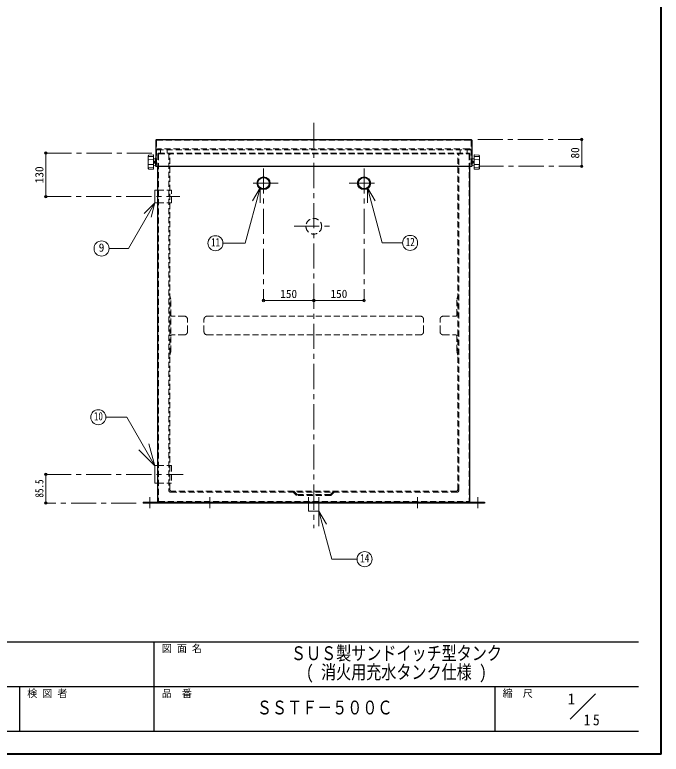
# Model space of a CAD drawing. Units: millimetres at full size, sheet at 1:15. Extents: x -3044 to 3031, y -2085 to 2130.
# Drawn here: x 1101 to 3031, y -2085 to 122 of the extents above; entities that cross this region are included whole.
import ezdxf
from ezdxf.enums import TextEntityAlignment as Align

# ---------------------------------------------------------------- set-up
doc = ezdxf.new("R2010")
doc.units = ezdxf.units.MM
doc.header["$LTSCALE"] = 15
doc.header["$PDMODE"] = 32
doc.header["$PDSIZE"] = 7.5
doc.linetypes.add('CHAIN1', pattern=[8, 5, -1, 1, -1])
doc.linetypes.add('DASHED1', pattern=[1.8, 1.2, -0.6])
doc.layers.add('0-0', color=7, linetype='Continuous', lineweight=18)
doc.styles.add('ＭＳ ゴシック', font='')
doc.styles.get('ＭＳ ゴシック').set_extended_font_data('MS Gothic')

msp = doc.modelspace()

# ---------------------------------------------------------------- linework, layer by layer
at = {"layer": '0-0', "color": 1, "lineweight": 40}
for q in [(3031, 2130.04), (-3044, -2084.96)]:
    msp.add_line((3031, -2084.96), q, dxfattribs=at)
at = {"layer": '0-0', "color": 4, "linetype": 'CHAIN1', "lineweight": 9}
for p, q in [((1993.5, -200.46), (1993.5, -1409.96)), ((2483, -250.46), (2793.5, -250.46)), ((1510, -290.96), (1193.5, -290.96)), ((2485, -330.46), (2793.5, -330.46)), ((1843.5, -336.96), (1843.5, -730.96)), ((2143.5, -336.96), (2143.5, -730.96)), ((1887.5, -380.96), (1799.5, -380.96)), ((2099.5, -380.96), (2187.5, -380.96)), ((1193.5, -420.96), (1593.5, -420.96)), ((1935, -509.46), (2052, -509.46)), ((1193.5, -1249.96), (1603.5, -1249.96)), ((1503.5, -1317.46), (1503.5, -1350.46)), ((1683.5, -1317.46), (1683.5, -1350.46)), ((2303.5, -1317.46), (2303.5, -1350.46)), ((2483.5, -1317.46), (2483.5, -1350.46)), ((1463.5, -1335.46), (1193.5, -1335.46))]:
    msp.add_line(p, q, dxfattribs=at)
at = {"layer": '0-0', "color": 5, "lineweight": 25}
for p, q in [((1522, -252.46), (1522, -330.46)), ((1524, -250.46), (2463, -250.46)), ((2465, -252.46), (2465, -330.46)), ((1522, -330.46), (2465, -330.46)), ((1528, -1330.46), (1528, -330.46)), ((2459, -1330.46), (2459, -330.46)), ((1483.5, -1332.46), (2503.5, -1332.46)), ((1483.5, -1332.46), (1483.5, -1335.46)), ((2503.5, -1335.46), (1483.5, -1335.46)), ((2503.5, -1332.46), (2503.5, -1335.46))]:
    msp.add_line(p, q, dxfattribs=at)
at = {"layer": '0-0', "linetype": 'DASHED1'}
for p, q in [((1524, -253.46), (1524, -330.46)), ((1525, -252.46), (2462, -252.46)), ((2463, -253.46), (2463, -330.46)), ((1527, -280.96), (2460, -280.96)), ((2457, -277.96), (1530, -277.96)), ((1536, -290.96), (1536, -280.96)), ((2451, -290.96), (2451, -280.96)), ((1528, -292.96), (1528, -330.46)), ((1530, -290.96), (2457, -290.96)), ((1530, -293.96), (1530, -1329.46)), ((1531, -292.96), (2456, -292.96)), ((1560.5, -292.96), (1560.5, -1297.96)), ((1563.5, -1294.96), (1563.5, -290.96)), ((2423.5, -1294.96), (2423.5, -290.96)), ((2426.5, -1297.96), (2426.5, -292.96)), ((2457, -293.96), (2457, -1329.46)), ((2459, -292.96), (2459, -330.46)), ((1665.5, -823.71), (1665.5, -787.71)), ((1675.5, -777.71), (2311.5, -777.71)), ((2321.5, -823.71), (2321.5, -787.71)), ((1675.5, -833.71), (2311.5, -833.71)), ((2418.5, -1299.96), (1568.5, -1299.96)), ((2421.5, -1302.96), (1565.5, -1302.96)), ((1531, -1330.46), (2456, -1330.46)), ((1548, -1330.96), (1548, -1332.46)), ((1676.5, -1332.46), (1676.5, -1335.46)), ((1690.5, -1332.46), (1690.5, -1335.46)), ((2296.5, -1332.46), (2296.5, -1335.46)), ((2310.5, -1332.46), (2310.5, -1335.46)), ((2439, -1330.46), (2439, -1332.46))]:
    msp.add_line(p, q, dxfattribs=at)
at = {"layer": '0-0', "color": 4, "lineweight": 9}
for p, q in [((2793.5, -250.46), (2793.5, -330.46)), ((1193.5, -290.96), (1193.5, -420.96)), ((1843.5, -730.96), (1993.5, -730.96)), ((1993.5, -730.96), (2143.5, -730.96)), ((1193.5, -1249.96), (1193.5, -1335.46))]:
    msp.add_line(p, q, dxfattribs=at)
at = {"layer": '0-0', "color": 4, "linetype": 'DASHED1', "lineweight": 9}
for p, q in [((1556, -290.96), (1556, -280.96)), ((2431, -290.96), (2431, -280.96)), ((1528, -401.96), (1568.5, -401.96)), ((1568.5, -439.96), (1568.5, -401.96)), ((1528, -439.96), (1568.5, -439.96)), ((1563.5, -717.21), (1566.5, -727.21)), ((1566.5, -883.71), (1566.5, -727.71)), ((2423.5, -717.21), (2420.5, -727.21)), ((2420.5, -774.71), (2420.5, -727.71)), ((1606.5, -777.71), (1569.5, -777.71)), ((1616.5, -823.71), (1616.5, -787.71)), ((2370.5, -823.71), (2370.5, -787.71)), ((2380.5, -777.71), (2417.5, -777.71)), ((1606.5, -833.71), (1569.5, -833.71)), ((2380.5, -833.71), (2417.5, -833.71)), ((2420.5, -836.71), (2420.5, -883.71)), ((1563.5, -893.71), (1566.5, -883.71)), ((2423.5, -893.71), (2420.5, -883.71)), ((1528, -1223.46), (1568.5, -1223.46)), ((1568.5, -1223.46), (1568.5, -1276.46)), ((1528, -1276.46), (1568.5, -1276.46)), ((1933.5, -1299.96), (1943.5, -1309.96)), ((2053.5, -1299.96), (2043.5, -1309.96)), ((1932.26, -1302.96), (1942.26, -1312.96)), ((2043.5, -1309.96), (1943.5, -1309.96)), ((1978, -1335.46), (1978, -1309.96)), ((2009, -1335.46), (2009, -1309.96)), ((1496.5, -1332.46), (1496.5, -1335.46)), ((1510.5, -1332.46), (1510.5, -1335.46)), ((2476.5, -1332.46), (2476.5, -1335.46)), ((2490.5, -1332.46), (2490.5, -1335.46))]:
    msp.add_line(p, q, dxfattribs=at)
at = {"layer": '0-0'}
for p, q in [((1498.5, -329.19), (1498.5, -306.72)), ((1498.52, -306.19), (1498.91, -298.81)), ((1514.5, -301.02), (1499.95, -301.51)), ((1513.99, -296.49), (1500.84, -296.92)), ((1514.5, -338.92), (1514.5, -296.99)), ((1520.04, -308.42), (1514.5, -307.96)), ((1520.5, -305.46), (1522, -305.46)), ((1520.5, -305.46), (1520.5, -330.46)), ((2466.5, -305.46), (2465, -305.46)), ((2466.96, -308.42), (2472.5, -307.96)), ((2472.5, -338.92), (2472.5, -296.99)), ((2472.5, -301.02), (2487.05, -301.51)), ((2473.02, -296.49), (2486.17, -296.92)), ((2488.49, -306.19), (2488.1, -298.81)), ((2488.5, -329.19), (2488.5, -306.72)), ((1498.52, -329.72), (1498.91, -337.1)), ((1514.5, -311.1), (1499.95, -310.62)), ((1514.5, -324.81), (1499.95, -325.3)), ((1520.04, -327.49), (1514.5, -327.96)), ((1517.25, -315.61), (1517.25, -320.3)), ((1517.88, -314.96), (1520.5, -314.96)), ((1517.88, -317.96), (1520.5, -317.96)), ((1517.88, -320.96), (1520.5, -320.96)), ((1520.5, -330.46), (1522, -330.46)), ((2469.13, -314.96), (2466.5, -314.96)), ((2469.13, -317.96), (2466.5, -317.96)), ((2469.13, -320.96), (2466.5, -320.96)), ((2466.96, -327.49), (2472.5, -327.96)), ((2469.75, -315.61), (2469.75, -320.3)), ((2472.5, -311.1), (2487.05, -310.62)), ((2472.5, -324.81), (2487.05, -325.3)), ((2488.49, -329.72), (2488.1, -337.1)), ((1514.5, -334.89), (1499.95, -334.41)), ((1513.99, -339.42), (1500.84, -339)), ((2472.5, -334.89), (2487.05, -334.41)), ((2473.02, -339.42), (2486.17, -339)), ((1832.94, -394.71), (1788.63, -560.07)), ((1832.94, -394.71), (1810.44, -433.68)), ((1832.94, -394.71), (1832.94, -439.71)), ((2154.06, -394.71), (2154.06, -439.71)), ((2154.06, -394.71), (2176.56, -433.68)), ((2154.06, -394.71), (2198.09, -559.03)), ((1518.5, -439.96), (1518.5, -401.96)), ((1518.5, -401.96), (1528, -401.96)), ((1519.04, -439.3), (1440.2, -575.84)), ((1519.04, -439.3), (1487.22, -471.12)), ((1519.04, -439.3), (1507.39, -482.77)), ((1518.5, -439.96), (1528, -439.96)), ((1788.63, -560.07), (1722.25, -560.07)), ((2258.67, -559.03), (2198.09, -559.03)), ((1382.12, -575.84), (1440.2, -575.84)), ((1372.53, -1079.27), (1435.23, -1079.27)), ((1518.77, -1223.96), (1435.23, -1079.27)), ((1518.77, -1223.96), (1501.3, -1158.76)), ((1518.77, -1223.96), (1471.04, -1176.23)), ((1528, -1223.46), (1518.5, -1223.46)), ((1518.5, -1223.46), (1518.5, -1276.46)), ((1528, -1276.46), (1518.5, -1276.46)), ((1978, -1335.46), (1978, -1359.96)), ((2009, -1335.46), (2009, -1359.96)), ((2009, -1359.96), (1978, -1359.96)), ((2008.89, -1359.78), (2031.39, -1398.75)), ((2008.89, -1359.78), (2008.89, -1404.78)), ((2759.17, -1980.72), (2834.93, -1904.96))]:
    msp.add_line(p, q, dxfattribs=at)
at = {"layer": '0-0', "color": 6, "lineweight": 25}
for p, q in [((-2976.5, -1749.6), (2963.5, -1749.6)), ((1517.07, -2017.46), (1517.07, -1749.6)), ((2963.5, -1883.53), (-90.07, -1883.53)), ((1115.29, -2017.46), (1115.29, -1883.53)), ((2534.93, -2017.46), (2534.93, -1883.53)), ((2963.5, -2017.46), (-2976.5, -2017.46))]:
    msp.add_line(p, q, dxfattribs=at)
at = {"layer": '0-0'}
for points in [[(2466.5, -305.46), (2466.5, -330.46), (2465, -330.46)], [(2008.89, -1359.78), (2047.26, -1502.98), (2122.71, -1502.98)]]:
    msp.add_lwpolyline(points, dxfattribs=at)
at = {"layer": '0-0', "color": 4, "linetype": 'DASHED1', "lineweight": 9}
msp.add_lwpolyline([(2054.74, -1302.96), (2044.74, -1312.96), (1942.26, -1312.96)], dxfattribs=at)
at = {"layer": '0-0', "color": 5, "lineweight": 25}
for centre, radius in [((1843.5, -380.96), 19), ((1843.5, -380.96), 17), ((2143.5, -380.96), 19), ((2143.5, -380.96), 17)]:
    msp.add_circle(centre, radius, dxfattribs=at)
at = {"layer": '0-0', "color": 4, "linetype": 'DASHED1', "lineweight": 9}
msp.add_circle((1993.5, -509.46), 23.5, dxfattribs=at)
at = {"layer": '0-0'}
for centre in [(1699.75, -560.07), (2281.17, -559.03), (1359.62, -575.84), (1350.03, -1079.27), (2145.21, -1502.98)]:
    msp.add_circle(centre, 22.5, dxfattribs=at)
at = {"layer": '0-0', "color": 5, "lineweight": 25}
for centre, start, end in [((1524, -252.46), 90, 180), ((2463, -252.46), 0, 90), ((1530, -1330.46), 180, 270), ((2457, -1330.46), 270, 0)]:
    msp.add_arc(centre, 2, start, end, dxfattribs=at)
at = {"layer": '0-0', "linetype": 'DASHED1'}
for centre, radius, start, end in [((1525, -253.46), 1, 90, 180), ((2462, -253.46), 1, 0, 90), ((1530, -283.96), 6, 90, 180), ((1527, -283.96), 3, 90, 180), ((2457, -283.96), 6, 0, 90), ((2460, -283.96), 3, 0, 90), ((1530, -292.96), 2, 90, 180), ((1531, -293.96), 1, 90, 180), ((2456, -293.96), 1, 0, 90), ((2457, -292.96), 2, 0, 90), ((1675.5, -787.71), 10, 90, 180), ((2311.5, -787.71), 10, 0, 90), ((1675.5, -823.71), 10, 180, 270), ((2311.5, -823.71), 10, 270, 0), ((1565.5, -1297.96), 5, 180, 270), ((1568.5, -1294.96), 5, 180, 270), ((2418.5, -1294.96), 5, 270, 0), ((2421.5, -1297.96), 5, 270, 0), ((1531, -1329.46), 1, 180, 270), ((2456, -1329.46), 1, 270, 0)]:
    msp.add_arc(centre, radius, start, end, dxfattribs=at)
at = {"layer": '0-0'}
for centre, radius, start, end in [((1508.5, -306.72), 10, 176.98087, 180), ((1500.9, -298.92), 2, 91.84585, 176.98087), ((1501.57, -298.45), 2.07, 141.26695, 176.97243), ((1509.46, -298.53), 9.96, 178.90936, 197.37998), ((1514, -296.99), 0.5, 0, 91.84585), ((1520, -308.92), 0.5, 0, 85.23636), ((2467, -308.92), 0.5, 94.76364, 180), ((2473, -296.99), 0.5, 88.15415, 180), ((2486.1, -298.92), 2, 3.01913, 88.15415), ((2477.54, -298.53), 9.96, 342.62002, 1.09064), ((2485.43, -298.45), 2.07, 3.02757, 38.73305), ((2478.5, -306.72), 10, 0, 3.01913), ((1508.5, -329.19), 10, 180, 183.01913), ((1553.34, -317.96), 54.34, 172.70127, 187.29873), ((1499.94, -311.12), 0.5, 88.09085, 172.70127), ((1499.94, -324.8), 0.5, 187.29873, 271.90915), ((1519.36, -316.46), 2.11, 134.62454, 225.37546), ((1518.82, -316.49), 1.79, 121.62812, 150.75937), ((1519.36, -319.46), 2.11, 134.62454, 225.37546), ((1518.82, -319.43), 1.79, 209.24063, 238.37188), ((1520, -327), 0.5, 274.76364, 0), ((2467, -327), 0.5, 180, 265.23636), ((2468.19, -316.49), 1.79, 29.24063, 58.37188), ((2467.65, -316.46), 2.11, 314.62454, 45.37546), ((2467.65, -319.46), 2.11, 314.62454, 45.37546), ((2468.19, -319.43), 1.79, 301.62812, 330.75937), ((2487.07, -311.12), 0.5, 7.29873, 91.90915), ((2487.07, -324.8), 0.5, 268.09085, 352.70127), ((2433.67, -317.96), 54.34, 352.70127, 7.29873), ((2478.5, -329.19), 10, 356.98087, 0), ((1500.9, -337), 2, 183.01913, 268.15415), ((1509.46, -337.38), 9.96, 162.62002, 181.09064), ((1501.57, -337.46), 2.07, 183.02757, 218.73305), ((1514, -338.92), 0.5, 268.15415, 0), ((2473, -338.92), 0.5, 180, 271.84585), ((2486.1, -337), 2, 271.84585, 356.98087), ((2477.54, -337.38), 9.96, 358.90936, 17.37998), ((2485.43, -337.46), 2.07, 321.26695, 356.97243)]:
    msp.add_arc(centre, radius, start, end, dxfattribs=at)
at = {"layer": '0-0', "color": 4, "linetype": 'DASHED1', "lineweight": 9}
for centre, radius, start, end in [((1569.5, -774.71), 3, 180, 270), ((1606.5, -787.71), 10, 0, 90), ((2380.5, -787.71), 10, 90, 180), ((2417.5, -774.71), 3, 270, 0), ((1569.5, -836.71), 3, 90, 180), ((1606.5, -823.71), 10, 270, 0), ((2380.5, -823.71), 10, 180, 270), ((2417.5, -836.71), 3, 0, 90)]:
    msp.add_arc(centre, radius, start, end, dxfattribs=at)
at = {"layer": '0-0', "color": 1}
for p in [(2793.5, -250.46), (1193.5, -290.96), (2793.5, -330.46), (1193.5, -420.96), (1843.5, -730.96), (1993.5, -730.96), (2143.5, -730.96), (1193.5, -1249.96), (1193.5, -1335.46)]:
    msp.add_point(p, dxfattribs=at)

# ---------------------------------------------------------------- texts
at = {"layer": '0-0', "style": 'ＭＳ ゴシック'}
for s, p in [('80', (2793.5, -307.33)), ('130', (1193.5, -381.27))]:
    msp.add_text(s, height=24.74, rotation=90, dxfattribs=at).set_placement(p, align=Align.BOTTOM_LEFT)
at = {"layer": '0-0', "style": 'ＭＳ ゴシック', "width": 0.8}
for s, height, p in [('11', 24.74, (1686.63, -576.95)), ('12', 24.74, (2268.04, -575.9)), ('10', 24.74, (1336.91, -1096.15)), ('14', 24.74, (2132.09, -1519.85)), ('ＳＵＳ製サンドイッチ型タンク', 41.24, (1925.29, -1816.56)), ('( 消火用充水タンク仕様 )', 41.24, (1970.29, -1872.81)), ('ＳＳＴＦ－５００Ｃ', 41.24, (1823.5, -1978.62))]:
    msp.add_text(s, height=height, dxfattribs=at).set_placement(p, align=Align.BOTTOM_LEFT)
at = {"layer": '0-0', "style": 'ＭＳ ゴシック'}
for s, height, p in [('9', 24.74, (1351.19, -592.72)), ('150', 24.74, (1893.19, -730.96)), ('150', 24.74, (2043.19, -730.96)), ('図 面 名', 21.99, (1539.57, -1787.1)), ('検 図 者', 21.99, (1137.79, -1921.03)), ('品\u3000番', 21.99, (1539.57, -1921.03)), ('縮\u3000尺', 21.99, (2557.43, -1921.03)), ('1', 32.99, (2751.55, -1946.24))]:
    msp.add_text(s, height=height, dxfattribs=at).set_placement(p, align=Align.BOTTOM_LEFT)
at = {"layer": '0-0', "style": 'ＭＳ ゴシック', "width": 0.8}
msp.add_text('85.5', height=24.74, rotation=90, dxfattribs=at).set_placement((1193.5, -1318.96), align=Align.BOTTOM_LEFT)
at = {"layer": '0-0', "insert": (2799.5, -1999.31), "char_height": 32.99, "attachment_point": 7, "style": 'ＭＳ ゴシック'}
msp.add_mtext('\\T1.36;\\W0.9;15', dxfattribs=at)

doc.saveas('drawing.dxf')
